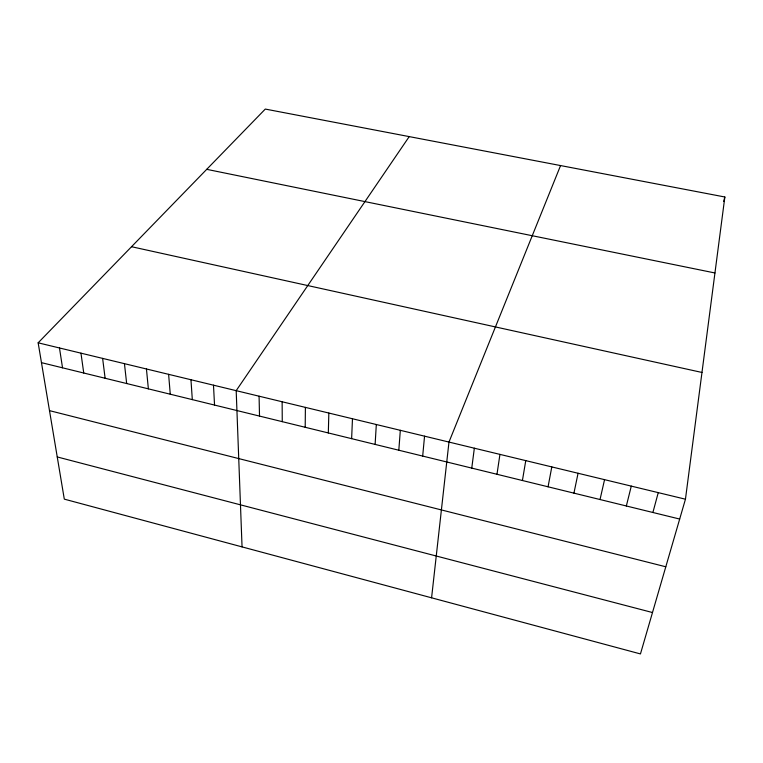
<?xml version="1.0" encoding="UTF-8"?>
<svg xmlns="http://www.w3.org/2000/svg" width="763" height="763" viewBox="0 0 763 763"><rect width="100%" height="100%" fill="white"/><g stroke="black" fill="none" stroke-linecap="round" stroke-linejoin="round"><path stroke-width="1.14" d="M305.2 427.28L305.4 407.375M328.319 432.945L328.843 413.041M351.629 438.658L352.477 418.753M375.119 444.419L376.312 424.514M398.811 450.218L400.327 430.313M422.683 456.074L424.552 436.169M431.581 597.81L448.978 442.063L560.567 165.561M471.763 468.101L474.348 448.196M685.451 499.202L724.85 196.997L265.295 109.071L38.15 342.816L64.302 499.136L640.453 653.929L685.451 499.202L38.15 342.816M496.98 474.271L499.946 454.386M522.417 480.509L525.764 460.614M548.063 486.794L551.802 466.908M573.938 493.136L578.068 473.251M600.033 499.527L604.554 479.66M626.347 505.974L631.287 486.117M723.686 201.432L724.85 196.997M652.899 512.488L658.25 492.631M409.226 136.606L236.187 390.656L242.052 546.89M206.725 169.338L714.941 272.973M131.541 246.716L701.979 372.458M41.469 362.654L679.68 519.05M49.5 410.637L665.794 566.785M57.244 456.942L652.499 612.536M59.476 347.966L62.528 367.814M80.964 353.155L83.739 373.012M102.623 358.391L105.122 378.257M124.445 363.665L126.668 383.531M146.439 368.977L148.375 388.853M168.613 374.337L170.263 394.213M190.96 379.736L192.314 399.621M213.487 385.172L214.537 405.067M259.077 396.188L259.515 416.083M282.138 401.758L282.262 421.662"/></g></svg>
